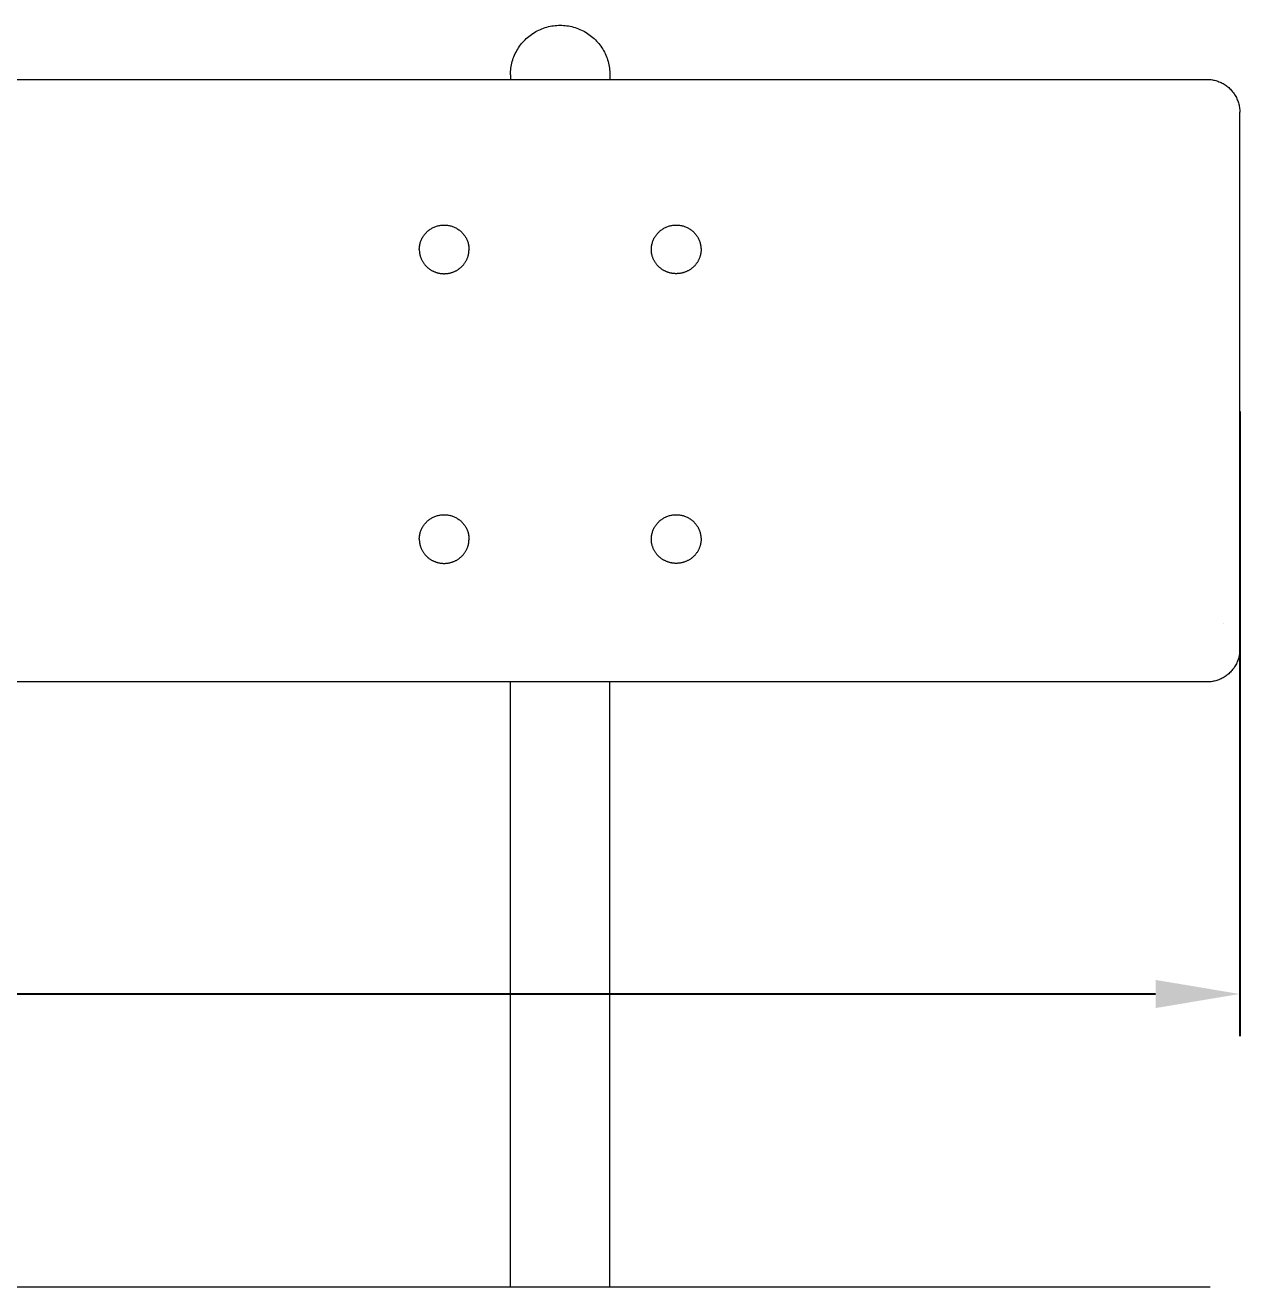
# Model space of a CAD drawing. Header units: inches. Extents: x -10 to 169, y -3 to 129.
# Drawn here: x 54.14 to 68.56, y 114.45 to 129.43 of the extents above; entities that cross this region are included whole.
import ezdxf

# ---------------------------------------------------------------- set-up
doc = ezdxf.new("R2010")
doc.units = ezdxf.units.IN
doc.layers.add('ZANO_R', color=7, linetype='Continuous', lineweight=0)
doc.layers.add('ZANO_W', color=1, linetype='Continuous', lineweight=0)
doc.styles.get("Standard").update_dxf_attribs({"font": 'arial.ttf'})
doc.dimstyles.new('amerykanie', dxfattribs={"dimtxt": 50, "dimasz": 50, "dimexe": 0.5, "dimexo": 0.5, "dimgap": 1, "dimtad": 1, "dimdec": 0, "dimzin": 0, "dimlunit": 5, "dimtxsty": 'Standard', "dimcen": 0.09, "dimclrd": 1, "dimclre": 1, "dimclrt": 1, "dimazin": 0, "dimtfac": 1, "dimtdec": 0, "dimtmove": 0, "dimatfit": 3, "dimfxl": 1, "dimtzin": 0, "dimarcsym": 1})

# ---------------------------------------------------------------- blocks, each defined once
blk = doc.blocks.new('*D354')
at = {"layer": 'ZANO_W', "color": 1, "lineweight": -2}
for p, q in [((-2.302, 124.842), (-2.302, 117.427)), ((68.564, 124.842), (68.564, 117.427)), ((-1.302, 117.927), (67.564, 117.927))]:
    blk.add_line(p, q, dxfattribs=at)
at = {"layer": 'ZANO_W', "color": 1}
for points in [[(-1.302, 118.094), (-1.302, 117.76), (-2.302, 117.927)], [(67.564, 117.76), (67.564, 118.094), (68.564, 117.927)]]:
    blk.add_solid(points, dxfattribs=at)
at = {"layer": 'ZANO_W', "color": 1, "insert": (33.131, 119.267), "char_height": 1.625, "attachment_point": 5}
blk.add_mtext('70 7/8', dxfattribs=at)

msp = doc.modelspace()

# ---------------------------------------------------------------- linework, layer by layer
at = {"layer": 'ZANO_R'}
for p, q in [((60.3733, 129.41756), (60.39311, 129.42133)), ((60.39311, 129.42133), (60.41304, 129.42442)), ((60.41304, 129.42442), (60.43306, 129.42682)), ((60.43306, 129.42682), (60.45315, 129.42854)), ((60.45315, 129.42854), (60.47329, 129.42957)), ((60.47329, 129.42957), (60.49345, 129.42992)), ((60.49345, 129.42992), (60.51362, 129.42957)), ((60.51362, 129.42957), (60.53375, 129.42854)), ((60.53375, 129.42854), (60.55385, 129.42682)), ((60.55385, 129.42682), (60.57387, 129.42442)), ((60.57387, 129.42442), (60.59379, 129.42133)), ((60.59379, 129.42133), (60.6136, 129.41756)), ((60.07587, 129.25695), (60.09037, 129.27096)), ((60.09037, 129.27096), (60.10534, 129.28447)), ((60.10534, 129.28447), (60.12076, 129.29746)), ((60.12076, 129.29746), (60.13662, 129.30992)), ((60.13662, 129.30992), (60.15289, 129.32183)), ((60.15289, 129.32183), (60.16956, 129.33317)), ((60.16956, 129.33317), (60.18661, 129.34394)), ((60.18661, 129.34394), (60.20402, 129.35413)), ((60.20402, 129.35413), (60.22176, 129.36371)), ((60.22176, 129.36371), (60.23982, 129.37268)), ((60.23982, 129.37268), (60.25818, 129.38103)), ((60.25818, 129.38103), (60.27681, 129.38874)), ((60.27681, 129.38874), (60.29569, 129.39582)), ((60.29569, 129.39582), (60.3148, 129.40225)), ((60.3148, 129.40225), (60.33413, 129.40802)), ((60.33413, 129.40802), (60.35363, 129.41313)), ((60.35363, 129.41313), (60.3733, 129.41756)), ((60.6136, 129.41756), (60.63328, 129.41313)), ((60.63328, 129.41313), (60.65278, 129.40802)), ((60.65278, 129.40802), (60.6721, 129.40225)), ((60.6721, 129.40225), (60.69122, 129.39582)), ((60.69122, 129.39582), (60.7101, 129.38874)), ((60.7101, 129.38874), (60.72873, 129.38103)), ((60.72873, 129.38103), (60.74709, 129.37268)), ((60.74709, 129.37268), (60.76515, 129.36371)), ((60.76515, 129.36371), (60.78289, 129.35413)), ((60.78289, 129.35413), (60.80029, 129.34394)), ((60.80029, 129.34394), (60.81734, 129.33317)), ((60.81734, 129.33317), (60.83401, 129.32183)), ((60.83401, 129.32183), (60.85029, 129.30992)), ((60.85029, 129.30992), (60.86614, 129.29746)), ((60.86614, 129.29746), (60.88157, 129.28447)), ((60.88157, 129.28447), (60.89654, 129.27096)), ((60.89654, 129.27096), (60.91104, 129.25695)), ((59.96911, 129.11106), (59.97869, 129.1288)), ((59.97869, 129.1288), (59.98888, 129.14621)), ((59.98888, 129.14621), (59.99965, 129.16325)), ((59.99965, 129.16325), (60.01099, 129.17992)), ((60.01099, 129.17992), (60.0229, 129.1962)), ((60.0229, 129.1962), (60.03536, 129.21205)), ((60.03536, 129.21205), (60.04835, 129.22748)), ((60.04835, 129.22748), (60.06186, 129.24245)), ((60.06186, 129.24245), (60.07587, 129.25695)), ((60.91104, 129.25695), (60.92505, 129.24245)), ((60.92505, 129.24245), (60.93856, 129.22748)), ((60.93856, 129.22748), (60.95155, 129.21205)), ((60.95155, 129.21205), (60.96401, 129.1962)), ((60.96401, 129.1962), (60.97592, 129.17992)), ((60.97592, 129.17992), (60.98726, 129.16325)), ((60.98726, 129.16325), (60.99803, 129.14621)), ((60.99803, 129.14621), (61.00821, 129.1288)), ((61.00821, 129.1288), (61.0178, 129.11106)), ((59.91525, 128.95952), (59.91969, 128.97919)), ((59.91969, 128.97919), (59.9248, 128.99869)), ((59.9248, 128.99869), (59.93057, 129.01802)), ((59.93057, 129.01802), (59.937, 129.03713)), ((59.937, 129.03713), (59.94408, 129.05601)), ((59.94408, 129.05601), (59.95179, 129.07464)), ((59.95179, 129.07464), (59.96014, 129.093)), ((59.96014, 129.093), (59.96911, 129.11106)), ((61.0178, 129.11106), (61.02677, 129.093)), ((61.02677, 129.093), (61.03511, 129.07464)), ((61.03511, 129.07464), (61.04283, 129.05601)), ((61.04283, 129.05601), (61.04991, 129.03713)), ((61.04991, 129.03713), (61.05633, 129.01802)), ((61.05633, 129.01802), (61.06211, 128.99869)), ((61.06211, 128.99869), (61.06721, 128.97919)), ((61.06721, 128.97919), (61.07165, 128.95952)), ((59.9029, 128.83937), (59.90325, 128.85953)), ((59.9029, 128.83937), (59.9029, 128.83929)), ((59.9029, 128.83931), (59.9029, 128.83776)), ((59.9029, 128.83776), (59.9029, 128.83609)), ((59.9029, 128.83609), (59.9029, 128.78715)), ((59.90325, 128.85953), (59.90428, 128.87967)), ((59.90428, 128.87967), (59.906, 128.89976)), ((59.906, 128.89976), (59.9084, 128.91978)), ((59.9084, 128.91978), (59.91149, 128.93971)), ((59.91149, 128.93971), (59.91525, 128.95952)), ((61.07165, 128.95952), (61.07542, 128.93971)), ((61.07542, 128.93971), (61.0785, 128.91978)), ((61.0785, 128.91978), (61.08091, 128.89976)), ((61.08091, 128.89976), (61.08263, 128.87967)), ((61.08263, 128.87967), (61.08366, 128.85953)), ((61.08366, 128.85953), (61.084, 128.83937)), ((61.084, 128.83937), (61.084, 128.83929)), ((61.084, 128.83931), (61.084, 128.83776)), ((61.084, 128.83776), (61.084, 128.83609)), ((61.084, 128.83609), (61.084, 128.78715)), ((-1.90812, 128.78715), (68.17062, 128.78715)), ((68.17062, 128.78715), (68.18426, 128.78701)), ((68.18426, 128.78701), (68.19789, 128.7864)), ((68.19789, 128.7864), (68.21149, 128.78531)), ((68.21149, 128.78531), (68.22504, 128.78375)), ((68.22504, 128.78375), (68.23853, 128.78171)), ((68.23853, 128.78171), (68.25194, 128.77921)), ((68.25194, 128.77921), (68.26525, 128.77623)), ((68.26525, 128.77623), (68.27845, 128.7728)), ((68.27845, 128.7728), (68.29153, 128.76891)), ((68.29153, 128.76891), (68.30446, 128.76456)), ((68.30446, 128.76456), (68.31723, 128.75977)), ((68.31723, 128.75977), (68.32983, 128.75453)), ((68.32983, 128.75453), (68.34223, 128.74886)), ((68.34223, 128.74886), (68.35443, 128.74275)), ((68.35443, 128.74275), (68.36641, 128.73623)), ((68.36641, 128.73623), (68.37816, 128.72929)), ((68.37816, 128.72929), (68.38965, 128.72194)), ((68.38965, 128.72194), (68.40089, 128.7142)), ((68.40089, 128.7142), (68.41184, 128.70607)), ((68.41184, 128.70607), (68.4225, 128.69756)), ((68.4225, 128.69756), (68.43287, 128.68869)), ((68.43287, 128.68869), (68.44291, 128.67946)), ((68.44291, 128.67946), (68.45263, 128.66989)), ((68.45263, 128.66989), (68.46201, 128.65998)), ((68.46201, 128.65998), (68.47103, 128.64975)), ((68.47103, 128.64975), (68.47969, 128.63921)), ((68.47969, 128.63921), (68.48798, 128.62838)), ((68.48798, 128.62838), (68.49589, 128.61726)), ((68.49589, 128.61726), (68.5034, 128.60587)), ((68.5034, 128.60587), (68.51052, 128.59423)), ((68.51052, 128.59423), (68.51722, 128.58235)), ((68.51722, 128.58235), (68.5235, 128.57024)), ((68.5235, 128.57024), (68.52936, 128.55792)), ((68.52936, 128.55792), (68.53478, 128.5454)), ((68.53478, 128.5454), (68.53976, 128.5327)), ((68.53976, 128.5327), (68.5443, 128.51984)), ((68.5443, 128.51984), (68.54838, 128.50682)), ((68.54838, 128.50682), (68.55201, 128.49367)), ((68.55201, 128.49367), (68.55518, 128.4804)), ((68.55518, 128.4804), (68.55788, 128.46703)), ((68.55788, 128.46703), (68.56011, 128.45357)), ((68.56011, 128.45357), (68.56188, 128.44005)), ((68.56188, 128.44005), (68.56317, 128.42646)), ((68.56317, 128.42646), (68.56398, 128.41285)), ((68.56398, 128.41285), (68.56432, 128.39921)), ((68.56432, 122.28438), (68.56432, 128.39921)), ((58.97772, 127.02385), (58.98687, 127.02842)), ((58.98687, 127.02842), (58.99617, 127.03266)), ((58.99617, 127.03266), (59.00561, 127.03658)), ((59.00561, 127.03658), (59.01519, 127.04017)), ((59.01519, 127.04017), (59.02488, 127.04342)), ((59.02488, 127.04342), (59.03468, 127.04633)), ((59.03468, 127.04633), (59.04458, 127.04889)), ((59.04458, 127.04889), (59.05456, 127.05111)), ((59.05456, 127.05111), (59.06461, 127.05298)), ((59.06461, 127.05298), (59.07472, 127.0545)), ((59.07472, 127.0545), (59.08487, 127.05566)), ((59.08487, 127.05566), (59.09506, 127.05647)), ((59.09506, 127.05647), (59.10528, 127.05693)), ((59.10528, 127.05693), (59.1155, 127.05702)), ((59.1155, 127.05702), (59.12572, 127.05693)), ((59.12572, 127.05693), (59.13594, 127.05647)), ((59.13594, 127.05647), (59.14613, 127.05566)), ((59.14613, 127.05566), (59.15628, 127.0545)), ((59.15628, 127.0545), (59.16639, 127.05298)), ((59.16639, 127.05298), (59.17645, 127.05111)), ((59.17645, 127.05111), (59.18642, 127.04889)), ((59.18642, 127.04889), (59.19632, 127.04633)), ((59.19632, 127.04633), (59.20612, 127.04342)), ((59.20612, 127.04342), (59.21581, 127.04017)), ((59.21581, 127.04017), (59.22539, 127.03658)), ((59.22539, 127.03658), (59.23483, 127.03266)), ((59.23483, 127.03266), (59.24413, 127.02842)), ((59.24413, 127.02842), (59.25328, 127.02385)), ((61.73363, 127.02385), (61.74278, 127.02842)), ((61.74278, 127.02842), (61.75208, 127.03266)), ((61.75208, 127.03266), (61.76152, 127.03658)), ((61.76152, 127.03658), (61.77109, 127.04017)), ((61.77109, 127.04017), (61.78079, 127.04342)), ((61.78079, 127.04342), (61.79059, 127.04633)), ((61.79059, 127.04633), (61.80048, 127.04889)), ((61.80048, 127.04889), (61.81046, 127.05111)), ((61.81046, 127.05111), (61.82051, 127.05298)), ((61.82051, 127.05298), (61.83062, 127.0545)), ((61.83062, 127.0545), (61.84078, 127.05566)), ((61.84078, 127.05566), (61.85097, 127.05647)), ((61.85097, 127.05647), (61.86118, 127.05693)), ((61.86118, 127.05693), (61.87141, 127.05702)), ((61.87141, 127.05702), (61.88163, 127.05693)), ((61.88163, 127.05693), (61.89184, 127.05647)), ((61.89184, 127.05647), (61.90203, 127.05566)), ((61.90203, 127.05566), (61.91219, 127.0545)), ((61.91219, 127.0545), (61.9223, 127.05298)), ((61.9223, 127.05298), (61.93235, 127.05111)), ((61.93235, 127.05111), (61.94233, 127.04889)), ((61.94233, 127.04889), (61.95223, 127.04633)), ((61.95223, 127.04633), (61.96203, 127.04342)), ((61.96203, 127.04342), (61.97172, 127.04017)), ((61.97172, 127.04017), (61.98129, 127.03658)), ((61.98129, 127.03658), (61.99074, 127.03266)), ((61.99074, 127.03266), (62.00004, 127.02842)), ((62.00004, 127.02842), (62.00918, 127.02385)), ((58.83871, 126.86654), (58.84245, 126.87606)), ((58.84245, 126.87606), (58.84653, 126.88544)), ((58.84653, 126.88544), (58.85092, 126.89466)), ((58.85092, 126.89466), (58.85564, 126.90374)), ((58.85564, 126.90374), (58.86067, 126.91264)), ((58.86067, 126.91264), (58.866, 126.92136)), ((58.866, 126.92136), (58.87164, 126.92988)), ((58.87164, 126.92988), (58.87757, 126.93821)), ((58.87757, 126.93821), (58.88379, 126.94632)), ((58.88379, 126.94632), (58.89029, 126.95422)), ((58.89029, 126.95422), (58.89706, 126.96188)), ((58.89706, 126.96188), (58.90409, 126.9693)), ((58.90409, 126.9693), (58.91138, 126.97647)), ((58.91138, 126.97647), (58.91892, 126.98338)), ((58.91892, 126.98338), (58.92669, 126.99002)), ((58.92669, 126.99002), (58.93468, 126.99639)), ((58.93468, 126.99639), (58.9429, 127.00248)), ((58.9429, 127.00248), (58.95132, 127.00827)), ((58.95132, 127.00827), (58.95994, 127.01377)), ((58.95994, 127.01377), (58.96874, 127.01896)), ((58.96874, 127.01896), (58.97772, 127.02385)), ((59.25328, 127.02385), (59.26226, 127.01896)), ((59.26226, 127.01896), (59.27106, 127.01377)), ((59.27106, 127.01377), (59.27968, 127.00827)), ((59.27968, 127.00827), (59.2881, 127.00248)), ((59.2881, 127.00248), (59.29632, 126.99639)), ((59.29632, 126.99639), (59.30432, 126.99002)), ((59.30432, 126.99002), (59.31209, 126.98338)), ((59.31209, 126.98338), (59.31962, 126.97647)), ((59.31962, 126.97647), (59.32691, 126.9693)), ((59.32691, 126.9693), (59.33394, 126.96188)), ((59.33394, 126.96188), (59.34071, 126.95422)), ((59.34071, 126.95422), (59.34721, 126.94632)), ((59.34721, 126.94632), (59.35343, 126.93821)), ((59.35343, 126.93821), (59.35936, 126.92988)), ((59.35936, 126.92988), (59.365, 126.92136)), ((59.365, 126.92136), (59.37033, 126.91264)), ((59.37033, 126.91264), (59.37536, 126.90374)), ((59.37536, 126.90374), (59.38008, 126.89466)), ((59.38008, 126.89466), (59.38447, 126.88544)), ((59.38447, 126.88544), (59.38855, 126.87606)), ((59.38855, 126.87606), (59.39229, 126.86654)), ((61.59462, 126.86654), (61.59836, 126.87606)), ((61.59836, 126.87606), (61.60243, 126.88544)), ((61.60243, 126.88544), (61.60683, 126.89466)), ((61.60683, 126.89466), (61.61155, 126.90374)), ((61.61155, 126.90374), (61.61657, 126.91264)), ((61.61657, 126.91264), (61.62191, 126.92136)), ((61.62191, 126.92136), (61.62755, 126.92988)), ((61.62755, 126.92988), (61.63348, 126.93821)), ((61.63348, 126.93821), (61.6397, 126.94632)), ((61.6397, 126.94632), (61.6462, 126.95422)), ((61.6462, 126.95422), (61.65297, 126.96188)), ((61.65297, 126.96188), (61.66, 126.9693)), ((61.66, 126.9693), (61.66729, 126.97647)), ((61.66729, 126.97647), (61.67482, 126.98338)), ((61.67482, 126.98338), (61.68259, 126.99002)), ((61.68259, 126.99002), (61.69059, 126.99639)), ((61.69059, 126.99639), (61.6988, 127.00248)), ((61.6988, 127.00248), (61.70723, 127.00827)), ((61.70723, 127.00827), (61.71584, 127.01377)), ((61.71584, 127.01377), (61.72465, 127.01896)), ((61.72465, 127.01896), (61.73363, 127.02385)), ((62.00918, 127.02385), (62.01816, 127.01896)), ((62.01816, 127.01896), (62.02697, 127.01377)), ((62.02697, 127.01377), (62.03559, 127.00827)), ((62.03559, 127.00827), (62.04401, 127.00248)), ((62.04401, 127.00248), (62.05223, 126.99639)), ((62.05223, 126.99639), (62.06022, 126.99002)), ((62.06022, 126.99002), (62.06799, 126.98338)), ((62.06799, 126.98338), (62.07553, 126.97647)), ((62.07553, 126.97647), (62.08281, 126.9693)), ((62.08281, 126.9693), (62.08985, 126.96188)), ((62.08985, 126.96188), (62.09662, 126.95422)), ((62.09662, 126.95422), (62.10311, 126.94632)), ((62.10311, 126.94632), (62.10933, 126.93821)), ((62.10933, 126.93821), (62.11527, 126.92988)), ((62.11527, 126.92988), (62.1209, 126.92136)), ((62.1209, 126.92136), (62.12624, 126.91264)), ((62.12624, 126.91264), (62.13127, 126.90374)), ((62.13127, 126.90374), (62.13598, 126.89466)), ((62.13598, 126.89466), (62.14038, 126.88544)), ((62.14038, 126.88544), (62.14445, 126.87606)), ((62.14445, 126.87606), (62.14819, 126.86654)), ((58.82023, 126.76652), (58.82049, 126.77674)), ((58.82023, 126.76652), (58.8203, 126.76016)), ((58.8203, 126.76016), (58.82052, 126.75374)), ((58.82049, 126.77674), (58.82111, 126.78694)), ((58.82052, 126.75374), (58.82089, 126.74727)), ((58.82089, 126.74727), (58.82142, 126.74076)), ((58.82111, 126.78694), (58.82208, 126.79712)), ((58.82142, 126.74076), (58.82211, 126.73421)), ((58.82208, 126.79712), (58.82341, 126.80726)), ((58.82211, 126.73421), (58.82296, 126.72762)), ((58.82397, 126.81203), (58.82296, 126.80541)), ((58.82296, 126.72762), (58.82397, 126.72101)), ((58.82341, 126.80726), (58.82509, 126.81734)), ((58.82509, 126.81734), (58.82713, 126.82736)), ((58.82713, 126.82736), (58.82951, 126.8373)), ((58.82951, 126.8373), (58.83224, 126.84715)), ((58.83224, 126.84715), (58.83531, 126.85691)), ((58.83531, 126.85691), (58.83871, 126.86654)), ((59.39229, 126.86654), (59.3957, 126.85691)), ((59.3957, 126.85691), (59.39876, 126.84715)), ((59.39876, 126.84715), (59.40149, 126.8373)), ((59.40149, 126.8373), (59.40387, 126.82736)), ((59.40387, 126.82736), (59.40591, 126.81734)), ((59.40591, 126.81734), (59.40759, 126.80726)), ((59.40804, 126.80541), (59.40703, 126.81203)), ((59.40703, 126.72101), (59.40804, 126.72762)), ((59.40759, 126.80726), (59.40892, 126.79712)), ((59.40804, 126.72762), (59.40889, 126.73421)), ((59.40889, 126.73421), (59.40958, 126.74076)), ((59.40892, 126.79712), (59.40989, 126.78694)), ((59.40958, 126.74076), (59.41011, 126.74727)), ((59.40989, 126.78694), (59.41051, 126.77674)), ((59.41011, 126.74727), (59.41048, 126.75374)), ((59.41048, 126.75374), (59.4107, 126.76016)), ((59.41051, 126.77674), (59.41078, 126.76652)), ((59.4107, 126.76016), (59.41078, 126.76652)), ((61.57613, 126.76652), (61.5764, 126.77674)), ((61.57621, 126.76016), (61.57613, 126.76652)), ((61.57643, 126.75374), (61.57621, 126.76016)), ((61.5764, 126.77674), (61.57701, 126.78694)), ((61.5768, 126.74727), (61.57643, 126.75374)), ((61.57733, 126.74076), (61.5768, 126.74727)), ((61.57701, 126.78694), (61.57799, 126.79712)), ((61.57801, 126.73421), (61.57733, 126.74076)), ((61.57799, 126.79712), (61.57932, 126.80726)), ((61.57886, 126.72762), (61.57801, 126.73421)), ((61.57886, 126.80541), (61.57988, 126.81203)), ((61.57988, 126.72101), (61.57886, 126.72762)), ((61.57932, 126.80726), (61.581, 126.81734)), ((61.581, 126.81734), (61.58303, 126.82736)), ((61.58303, 126.82736), (61.58542, 126.8373)), ((61.58542, 126.8373), (61.58814, 126.84715)), ((61.58814, 126.84715), (61.59121, 126.85691)), ((61.59121, 126.85691), (61.59462, 126.86654)), ((62.14819, 126.86654), (62.1516, 126.85691)), ((62.1516, 126.85691), (62.15467, 126.84715)), ((62.15467, 126.84715), (62.1574, 126.8373)), ((62.1574, 126.8373), (62.15978, 126.82736)), ((62.15978, 126.82736), (62.16181, 126.81734)), ((62.16181, 126.81734), (62.1635, 126.80726)), ((62.16294, 126.81203), (62.16395, 126.80541)), ((62.16395, 126.72762), (62.16294, 126.72101)), ((62.1635, 126.80726), (62.16482, 126.79712)), ((62.1648, 126.73421), (62.16395, 126.72762)), ((62.16549, 126.74076), (62.1648, 126.73421)), ((62.16482, 126.79712), (62.1658, 126.78694)), ((62.16602, 126.74727), (62.16549, 126.74076)), ((62.1658, 126.78694), (62.16642, 126.77674)), ((62.16639, 126.75374), (62.16602, 126.74727)), ((62.16661, 126.76016), (62.16639, 126.75374)), ((62.16642, 126.77674), (62.16668, 126.76652)), ((62.16668, 126.76652), (62.16661, 126.76016)), ((58.82397, 126.72101), (58.82516, 126.71436)), ((58.82516, 126.71436), (58.82651, 126.7077)), ((58.82651, 126.7077), (58.82804, 126.70102)), ((58.82804, 126.70102), (58.82974, 126.69434)), ((58.82974, 126.69434), (58.83162, 126.68765)), ((58.83162, 126.68765), (58.83368, 126.68097)), ((58.83368, 126.68097), (58.83593, 126.6743)), ((58.83593, 126.6743), (58.83835, 126.66764)), ((58.83835, 126.66764), (58.84096, 126.66101)), ((58.84096, 126.66101), (58.84375, 126.65441)), ((58.84375, 126.65441), (58.84672, 126.64785)), ((58.84672, 126.64785), (58.84988, 126.64134)), ((58.84988, 126.64134), (58.85321, 126.63487)), ((58.85321, 126.63487), (58.85673, 126.62847)), ((58.85673, 126.62847), (58.86043, 126.62213)), ((58.86043, 126.62213), (58.86431, 126.61586)), ((58.86431, 126.61586), (58.86836, 126.60967)), ((58.86836, 126.60967), (58.87258, 126.60357)), ((58.87258, 126.60357), (58.87698, 126.59756)), ((58.87698, 126.59756), (58.88154, 126.59166)), ((58.88154, 126.59166), (58.88626, 126.58586)), ((58.88626, 126.58586), (58.89115, 126.58017)), ((58.89115, 126.58017), (58.89619, 126.5746)), ((58.89619, 126.5746), (58.90138, 126.56915)), ((59.32963, 126.56915), (59.33481, 126.5746)), ((59.33481, 126.5746), (59.33985, 126.58017)), ((59.33985, 126.58017), (59.34474, 126.58586)), ((59.34474, 126.58586), (59.34946, 126.59166)), ((59.34946, 126.59166), (59.35402, 126.59756)), ((59.35402, 126.59756), (59.35842, 126.60357)), ((59.35842, 126.60357), (59.36264, 126.60967)), ((59.36264, 126.60967), (59.3667, 126.61586)), ((59.3667, 126.61586), (59.37057, 126.62213)), ((59.37057, 126.62213), (59.37427, 126.62847)), ((59.37427, 126.62847), (59.37779, 126.63487)), ((59.37779, 126.63487), (59.38113, 126.64134)), ((59.38113, 126.64134), (59.38428, 126.64785)), ((59.38428, 126.64785), (59.38725, 126.65441)), ((59.38725, 126.65441), (59.39004, 126.66101)), ((59.39004, 126.66101), (59.39265, 126.66764)), ((59.39265, 126.66764), (59.39507, 126.6743)), ((59.39507, 126.6743), (59.39732, 126.68097)), ((59.39732, 126.68097), (59.39938, 126.68765)), ((59.39938, 126.68765), (59.40126, 126.69434)), ((59.40126, 126.69434), (59.40296, 126.70102)), ((59.40296, 126.70102), (59.40449, 126.7077)), ((59.40449, 126.7077), (59.40585, 126.71436)), ((59.40585, 126.71436), (59.40703, 126.72101)), ((61.58106, 126.71436), (61.57988, 126.72101)), ((61.58242, 126.7077), (61.58106, 126.71436)), ((61.58394, 126.70102), (61.58242, 126.7077)), ((61.58565, 126.69434), (61.58394, 126.70102)), ((61.58753, 126.68765), (61.58565, 126.69434)), ((61.58959, 126.68097), (61.58753, 126.68765)), ((61.59183, 126.6743), (61.58959, 126.68097)), ((61.59426, 126.66764), (61.59183, 126.6743)), ((61.59686, 126.66101), (61.59426, 126.66764)), ((61.59965, 126.65441), (61.59686, 126.66101)), ((61.60263, 126.64785), (61.59965, 126.65441)), ((61.60578, 126.64134), (61.60263, 126.64785)), ((61.60912, 126.63487), (61.60578, 126.64134)), ((61.61264, 126.62847), (61.60912, 126.63487)), ((61.61634, 126.62213), (61.61264, 126.62847)), ((61.62021, 126.61586), (61.61634, 126.62213)), ((61.62426, 126.60967), (61.62021, 126.61586)), ((61.62849, 126.60357), (61.62426, 126.60967)), ((61.63288, 126.59756), (61.62849, 126.60357)), ((61.63744, 126.59166), (61.63288, 126.59756)), ((61.64217, 126.58586), (61.63744, 126.59166)), ((61.64705, 126.58017), (61.64217, 126.58586)), ((61.65209, 126.5746), (61.64705, 126.58017)), ((61.65728, 126.56915), (61.65209, 126.5746)), ((62.09072, 126.5746), (62.08553, 126.56915)), ((62.09576, 126.58017), (62.09072, 126.5746)), ((62.10064, 126.58586), (62.09576, 126.58017)), ((62.10537, 126.59166), (62.10064, 126.58586)), ((62.10993, 126.59756), (62.10537, 126.59166)), ((62.11433, 126.60357), (62.10993, 126.59756)), ((62.11855, 126.60967), (62.11433, 126.60357)), ((62.1226, 126.61586), (62.11855, 126.60967)), ((62.12648, 126.62213), (62.1226, 126.61586)), ((62.13018, 126.62847), (62.12648, 126.62213)), ((62.13369, 126.63487), (62.13018, 126.62847)), ((62.13703, 126.64134), (62.13369, 126.63487)), ((62.14019, 126.64785), (62.13703, 126.64134)), ((62.14316, 126.65441), (62.14019, 126.64785)), ((62.14595, 126.66101), (62.14316, 126.65441)), ((62.14856, 126.66764), (62.14595, 126.66101)), ((62.15098, 126.6743), (62.14856, 126.66764)), ((62.15322, 126.68097), (62.15098, 126.6743)), ((62.15528, 126.68765), (62.15322, 126.68097)), ((62.15717, 126.69434), (62.15528, 126.68765)), ((62.15887, 126.70102), (62.15717, 126.69434)), ((62.1604, 126.7077), (62.15887, 126.70102)), ((62.16175, 126.71436), (62.1604, 126.7077)), ((62.16294, 126.72101), (62.16175, 126.71436)), ((58.90138, 126.56915), (58.90671, 126.56384)), ((58.90671, 126.56384), (58.91218, 126.55866)), ((58.91218, 126.55866), (58.91779, 126.55363)), ((58.91779, 126.55363), (58.92353, 126.54873)), ((58.92353, 126.54873), (58.92939, 126.54399)), ((58.92939, 126.54399), (58.93537, 126.53941)), ((58.93537, 126.53941), (58.94145, 126.53498)), ((58.94145, 126.53498), (58.94764, 126.53071)), ((58.94764, 126.53071), (58.95392, 126.52661)), ((58.95392, 126.52661), (58.9603, 126.52268)), ((58.9603, 126.52268), (58.96675, 126.51892)), ((58.96675, 126.51892), (58.97328, 126.51533)), ((58.97328, 126.51533), (58.97988, 126.51191)), ((58.97988, 126.51191), (58.98654, 126.50867)), ((58.98654, 126.50867), (58.99325, 126.50561)), ((58.99325, 126.50561), (59.00001, 126.50272)), ((59.00001, 126.50272), (59.00681, 126.50001)), ((59.00681, 126.50001), (59.01364, 126.49748)), ((59.01364, 126.49748), (59.0205, 126.49513)), ((59.0205, 126.49513), (59.02737, 126.49295)), ((59.02737, 126.49295), (59.03425, 126.49095)), ((59.03425, 126.49095), (59.04114, 126.48913)), ((59.04114, 126.48913), (59.04803, 126.48747)), ((59.04803, 126.48747), (59.05491, 126.48599)), ((59.05491, 126.48599), (59.06177, 126.48467)), ((59.06177, 126.48467), (59.06862, 126.48353)), ((59.06862, 126.48353), (59.07543, 126.48254)), ((59.07543, 126.48254), (59.08222, 126.48172)), ((59.08222, 126.48172), (59.08897, 126.48105)), ((59.08897, 126.48105), (59.09568, 126.48054)), ((59.09568, 126.48054), (59.10234, 126.48017)), ((59.10234, 126.48017), (59.10895, 126.47996)), ((59.10895, 126.47996), (59.1155, 126.47989)), ((59.1155, 126.47989), (59.12205, 126.47996)), ((59.12205, 126.47996), (59.12866, 126.48017)), ((59.12866, 126.48017), (59.13532, 126.48054)), ((59.13532, 126.48054), (59.14203, 126.48105)), ((59.14203, 126.48105), (59.14878, 126.48172)), ((59.14878, 126.48172), (59.15557, 126.48254)), ((59.15557, 126.48254), (59.16239, 126.48353)), ((59.16239, 126.48353), (59.16923, 126.48467)), ((59.16923, 126.48467), (59.17609, 126.48599)), ((59.17609, 126.48599), (59.18297, 126.48747)), ((59.18297, 126.48747), (59.18986, 126.48913)), ((59.18986, 126.48913), (59.19675, 126.49095)), ((59.19675, 126.49095), (59.20363, 126.49295)), ((59.20363, 126.49295), (59.2105, 126.49513)), ((59.2105, 126.49513), (59.21736, 126.49748)), ((59.21736, 126.49748), (59.22419, 126.50001)), ((59.22419, 126.50001), (59.23099, 126.50272)), ((59.23099, 126.50272), (59.23775, 126.50561)), ((59.23775, 126.50561), (59.24446, 126.50867)), ((59.24446, 126.50867), (59.25112, 126.51191)), ((59.25112, 126.51191), (59.25772, 126.51533)), ((59.25772, 126.51533), (59.26425, 126.51892)), ((59.26425, 126.51892), (59.2707, 126.52268)), ((59.2707, 126.52268), (59.27708, 126.52661)), ((59.27708, 126.52661), (59.28336, 126.53071)), ((59.28336, 126.53071), (59.28955, 126.53498)), ((59.28955, 126.53498), (59.29564, 126.53941)), ((59.29564, 126.53941), (59.30161, 126.54399)), ((59.30161, 126.54399), (59.30747, 126.54873)), ((59.30747, 126.54873), (59.31321, 126.55363)), ((59.31321, 126.55363), (59.31882, 126.55866)), ((59.31882, 126.55866), (59.32429, 126.56384)), ((59.32429, 126.56384), (59.32963, 126.56915)), ((61.66262, 126.56384), (61.65728, 126.56915)), ((61.66809, 126.55866), (61.66262, 126.56384)), ((61.6737, 126.55363), (61.66809, 126.55866)), ((61.67944, 126.54873), (61.6737, 126.55363)), ((61.6853, 126.54399), (61.67944, 126.54873)), ((61.69127, 126.53941), (61.6853, 126.54399)), ((61.69736, 126.53498), (61.69127, 126.53941)), ((61.70355, 126.53071), (61.69736, 126.53498)), ((61.70983, 126.52661), (61.70355, 126.53071)), ((61.7162, 126.52268), (61.70983, 126.52661)), ((61.72266, 126.51892), (61.7162, 126.52268)), ((61.72919, 126.51533), (61.72266, 126.51892)), ((61.73579, 126.51191), (61.72919, 126.51533)), ((61.74245, 126.50867), (61.73579, 126.51191)), ((61.74916, 126.50561), (61.74245, 126.50867)), ((61.75592, 126.50272), (61.74916, 126.50561)), ((61.76272, 126.50001), (61.75592, 126.50272)), ((61.76955, 126.49748), (61.76272, 126.50001)), ((61.7764, 126.49513), (61.76955, 126.49748)), ((61.78328, 126.49295), (61.7764, 126.49513)), ((61.79016, 126.49095), (61.78328, 126.49295)), ((61.79705, 126.48913), (61.79016, 126.49095)), ((61.80394, 126.48747), (61.79705, 126.48913)), ((61.81081, 126.48599), (61.80394, 126.48747)), ((61.81768, 126.48467), (61.81081, 126.48599)), ((61.82452, 126.48353), (61.81768, 126.48467)), ((61.83134, 126.48254), (61.82452, 126.48353)), ((61.83813, 126.48172), (61.83134, 126.48254)), ((61.84488, 126.48105), (61.83813, 126.48172)), ((61.85158, 126.48054), (61.84488, 126.48105)), ((61.85824, 126.48017), (61.85158, 126.48054)), ((61.86485, 126.47996), (61.85824, 126.48017)), ((61.87141, 126.47989), (61.86485, 126.47996)), ((61.87796, 126.47996), (61.87141, 126.47989)), ((61.88457, 126.48017), (61.87796, 126.47996)), ((61.89123, 126.48054), (61.88457, 126.48017)), ((61.89794, 126.48105), (61.89123, 126.48054)), ((61.90469, 126.48172), (61.89794, 126.48105)), ((61.91147, 126.48254), (61.90469, 126.48172)), ((61.91829, 126.48353), (61.91147, 126.48254)), ((61.92514, 126.48467), (61.91829, 126.48353)), ((61.932, 126.48599), (61.92514, 126.48467)), ((61.93888, 126.48747), (61.932, 126.48599)), ((61.94577, 126.48913), (61.93888, 126.48747)), ((61.95265, 126.49095), (61.94577, 126.48913)), ((61.95954, 126.49295), (61.95265, 126.49095)), ((61.96641, 126.49513), (61.95954, 126.49295)), ((61.97327, 126.49748), (61.96641, 126.49513)), ((61.9801, 126.50001), (61.97327, 126.49748)), ((61.98689, 126.50272), (61.9801, 126.50001)), ((61.99365, 126.50561), (61.98689, 126.50272)), ((62.00037, 126.50867), (61.99365, 126.50561)), ((62.00703, 126.51191), (62.00037, 126.50867)), ((62.01362, 126.51533), (62.00703, 126.51191)), ((62.02015, 126.51892), (62.01362, 126.51533)), ((62.02661, 126.52268), (62.02015, 126.51892)), ((62.03298, 126.52661), (62.02661, 126.52268)), ((62.03927, 126.53071), (62.03298, 126.52661)), ((62.04546, 126.53498), (62.03927, 126.53071)), ((62.05154, 126.53941), (62.04546, 126.53498)), ((62.05752, 126.54399), (62.05154, 126.53941)), ((62.06338, 126.54873), (62.05752, 126.54399)), ((62.06911, 126.55363), (62.06338, 126.54873)), ((62.07472, 126.55866), (62.06911, 126.55363)), ((62.0802, 126.56384), (62.07472, 126.55866)), ((62.08553, 126.56915), (62.0802, 126.56384)), ((58.95994, 123.57418), (58.96874, 123.57937)), ((58.96874, 123.57937), (58.97772, 123.58426)), ((58.97772, 123.58426), (58.98687, 123.58882)), ((58.98687, 123.58882), (58.99617, 123.59307)), ((58.99617, 123.59307), (59.00561, 123.59699)), ((59.00561, 123.59699), (59.01519, 123.60057)), ((59.01519, 123.60057), (59.02488, 123.60382)), ((59.02488, 123.60382), (59.03468, 123.60673)), ((59.03468, 123.60673), (59.04458, 123.6093)), ((59.04458, 123.6093), (59.05456, 123.61152)), ((59.05456, 123.61152), (59.06461, 123.61339)), ((59.06461, 123.61339), (59.07472, 123.61491)), ((59.07472, 123.61491), (59.08487, 123.61607)), ((59.08487, 123.61607), (59.09506, 123.61688)), ((59.09506, 123.61688), (59.10528, 123.61733)), ((59.10528, 123.61733), (59.1155, 123.61743)), ((59.1155, 123.61743), (59.12572, 123.61733)), ((59.12572, 123.61733), (59.13594, 123.61688)), ((59.13594, 123.61688), (59.14613, 123.61607)), ((59.14613, 123.61607), (59.15628, 123.61491)), ((59.15628, 123.61491), (59.16639, 123.61339)), ((59.16639, 123.61339), (59.17645, 123.61152)), ((59.17645, 123.61152), (59.18642, 123.6093)), ((59.18642, 123.6093), (59.19632, 123.60673)), ((59.19632, 123.60673), (59.20612, 123.60382)), ((59.20612, 123.60382), (59.21581, 123.60057)), ((59.21581, 123.60057), (59.22539, 123.59699)), ((59.22539, 123.59699), (59.23483, 123.59307)), ((59.23483, 123.59307), (59.24413, 123.58882)), ((59.24413, 123.58882), (59.25328, 123.58426)), ((59.25328, 123.58426), (59.26226, 123.57937)), ((59.26226, 123.57937), (59.27106, 123.57418)), ((61.71584, 123.57418), (61.72465, 123.57937)), ((61.72465, 123.57937), (61.73363, 123.58426)), ((61.73363, 123.58426), (61.74278, 123.58882)), ((61.74278, 123.58882), (61.75208, 123.59307)), ((61.75208, 123.59307), (61.76152, 123.59699)), ((61.76152, 123.59699), (61.77109, 123.60057)), ((61.77109, 123.60057), (61.78079, 123.60382)), ((61.78079, 123.60382), (61.79059, 123.60673)), ((61.79059, 123.60673), (61.80048, 123.6093)), ((61.80048, 123.6093), (61.81046, 123.61152)), ((61.81046, 123.61152), (61.82051, 123.61339)), ((61.82051, 123.61339), (61.83062, 123.61491)), ((61.83062, 123.61491), (61.84078, 123.61607)), ((61.84078, 123.61607), (61.85097, 123.61688)), ((61.85097, 123.61688), (61.86118, 123.61733)), ((61.86118, 123.61733), (61.87141, 123.61743)), ((61.87141, 123.61743), (61.88163, 123.61733)), ((61.88163, 123.61733), (61.89184, 123.61688)), ((61.89184, 123.61688), (61.90203, 123.61607)), ((61.90203, 123.61607), (61.91219, 123.61491)), ((61.91219, 123.61491), (61.9223, 123.61339)), ((61.9223, 123.61339), (61.93235, 123.61152)), ((61.93235, 123.61152), (61.94233, 123.6093)), ((61.94233, 123.6093), (61.95223, 123.60673)), ((61.95223, 123.60673), (61.96203, 123.60382)), ((61.96203, 123.60382), (61.97172, 123.60057)), ((61.97172, 123.60057), (61.98129, 123.59699)), ((61.98129, 123.59699), (61.99074, 123.59307)), ((61.99074, 123.59307), (62.00004, 123.58882)), ((62.00004, 123.58882), (62.00918, 123.58426)), ((62.00918, 123.58426), (62.01816, 123.57937)), ((62.01816, 123.57937), (62.02697, 123.57418)), ((58.83871, 123.42695), (58.84245, 123.43646)), ((58.84245, 123.43646), (58.84653, 123.44584)), ((58.84653, 123.44584), (58.85092, 123.45507)), ((58.85092, 123.45507), (58.85564, 123.46414)), ((58.85564, 123.46414), (58.86067, 123.47304)), ((58.86067, 123.47304), (58.866, 123.48176)), ((58.866, 123.48176), (58.87164, 123.49029)), ((58.87164, 123.49029), (58.87757, 123.49862)), ((58.87757, 123.49862), (58.88379, 123.50673)), ((58.88379, 123.50673), (58.89029, 123.51462)), ((58.89029, 123.51462), (58.89706, 123.52228)), ((58.89706, 123.52228), (58.90409, 123.5297)), ((58.90409, 123.5297), (58.91138, 123.53687)), ((58.91138, 123.53687), (58.91892, 123.54378)), ((58.91892, 123.54378), (58.92669, 123.55043)), ((58.92669, 123.55043), (58.93468, 123.5568)), ((58.93468, 123.5568), (58.9429, 123.56288)), ((58.9429, 123.56288), (58.95132, 123.56868)), ((58.95132, 123.56868), (58.95994, 123.57418)), ((59.27106, 123.57418), (59.27968, 123.56868)), ((59.27968, 123.56868), (59.2881, 123.56288)), ((59.2881, 123.56288), (59.29632, 123.5568)), ((59.29632, 123.5568), (59.30432, 123.55043)), ((59.30432, 123.55043), (59.31209, 123.54378)), ((59.31209, 123.54378), (59.31962, 123.53687)), ((59.31962, 123.53687), (59.32691, 123.5297)), ((59.32691, 123.5297), (59.33394, 123.52228)), ((59.33394, 123.52228), (59.34071, 123.51462)), ((59.34071, 123.51462), (59.34721, 123.50673)), ((59.34721, 123.50673), (59.35343, 123.49862)), ((59.35343, 123.49862), (59.35936, 123.49029)), ((59.35936, 123.49029), (59.365, 123.48176)), ((59.365, 123.48176), (59.37033, 123.47304)), ((59.37033, 123.47304), (59.37536, 123.46414)), ((59.37536, 123.46414), (59.38008, 123.45507)), ((59.38008, 123.45507), (59.38447, 123.44584)), ((59.38447, 123.44584), (59.38855, 123.43646)), ((59.38855, 123.43646), (59.39229, 123.42695)), ((61.59462, 123.42695), (61.59836, 123.43646)), ((61.59836, 123.43646), (61.60243, 123.44584)), ((61.60243, 123.44584), (61.60683, 123.45507)), ((61.60683, 123.45507), (61.61155, 123.46414)), ((61.61155, 123.46414), (61.61657, 123.47304)), ((61.61657, 123.47304), (61.62191, 123.48176)), ((61.62191, 123.48176), (61.62755, 123.49029)), ((61.62755, 123.49029), (61.63348, 123.49862)), ((61.63348, 123.49862), (61.6397, 123.50673)), ((61.6397, 123.50673), (61.6462, 123.51462)), ((61.6462, 123.51462), (61.65297, 123.52228)), ((61.65297, 123.52228), (61.66, 123.5297)), ((61.66, 123.5297), (61.66729, 123.53687)), ((61.66729, 123.53687), (61.67482, 123.54378)), ((61.67482, 123.54378), (61.68259, 123.55043)), ((61.68259, 123.55043), (61.69059, 123.5568)), ((61.69059, 123.5568), (61.6988, 123.56288)), ((61.6988, 123.56288), (61.70723, 123.56868)), ((61.70723, 123.56868), (61.71584, 123.57418)), ((62.02697, 123.57418), (62.03559, 123.56868)), ((62.03559, 123.56868), (62.04401, 123.56288)), ((62.04401, 123.56288), (62.05223, 123.5568)), ((62.05223, 123.5568), (62.06022, 123.55043)), ((62.06022, 123.55043), (62.06799, 123.54378)), ((62.06799, 123.54378), (62.07553, 123.53687)), ((62.07553, 123.53687), (62.08281, 123.5297)), ((62.08281, 123.5297), (62.08985, 123.52228)), ((62.08985, 123.52228), (62.09662, 123.51462)), ((62.09662, 123.51462), (62.10311, 123.50673)), ((62.10311, 123.50673), (62.10933, 123.49862)), ((62.10933, 123.49862), (62.11527, 123.49029)), ((62.11527, 123.49029), (62.1209, 123.48176)), ((62.1209, 123.48176), (62.12624, 123.47304)), ((62.12624, 123.47304), (62.13127, 123.46414)), ((62.13127, 123.46414), (62.13598, 123.45507)), ((62.13598, 123.45507), (62.14038, 123.44584)), ((62.14038, 123.44584), (62.14445, 123.43646)), ((62.14445, 123.43646), (62.14819, 123.42695)), ((58.82023, 123.32692), (58.82049, 123.33714)), ((58.82023, 123.32692), (58.8203, 123.32056)), ((58.8203, 123.32056), (58.82052, 123.31415)), ((58.82049, 123.33714), (58.82111, 123.34735)), ((58.82052, 123.31415), (58.82089, 123.30768)), ((58.82089, 123.30768), (58.82142, 123.30117)), ((58.82111, 123.34735), (58.82208, 123.35753)), ((58.82142, 123.30117), (58.82211, 123.29462)), ((58.82208, 123.35753), (58.82341, 123.36766)), ((58.82211, 123.29462), (58.82296, 123.28803)), ((58.82397, 123.37244), (58.82296, 123.36582)), ((58.82296, 123.28803), (58.82397, 123.28141)), ((58.82341, 123.36766), (58.82509, 123.37775)), ((58.82397, 123.28141), (58.82516, 123.27477)), ((58.82509, 123.37775), (58.82713, 123.38777)), ((58.82713, 123.38777), (58.82951, 123.39771)), ((58.82951, 123.39771), (58.83224, 123.40756)), ((58.83224, 123.40756), (58.83531, 123.41731)), ((58.83531, 123.41731), (58.83871, 123.42695)), ((59.39229, 123.42695), (59.3957, 123.41731)), ((59.3957, 123.41731), (59.39876, 123.40756)), ((59.39876, 123.40756), (59.40149, 123.39771)), ((59.40149, 123.39771), (59.40387, 123.38777)), ((59.40387, 123.38777), (59.40591, 123.37775)), ((59.40585, 123.27477), (59.40703, 123.28141)), ((59.40591, 123.37775), (59.40759, 123.36766)), ((59.40804, 123.36582), (59.40703, 123.37244)), ((59.40703, 123.28141), (59.40804, 123.28803)), ((59.40759, 123.36766), (59.40892, 123.35753)), ((59.40804, 123.28803), (59.40889, 123.29462)), ((59.40889, 123.29462), (59.40958, 123.30117)), ((59.40892, 123.35753), (59.40989, 123.34735)), ((59.40958, 123.30117), (59.41011, 123.30768)), ((59.40989, 123.34735), (59.41051, 123.33714)), ((59.41011, 123.30768), (59.41048, 123.31415)), ((59.41048, 123.31415), (59.4107, 123.32056)), ((59.41051, 123.33714), (59.41078, 123.32692)), ((59.4107, 123.32056), (59.41078, 123.32692)), ((61.57613, 123.32692), (61.5764, 123.33714)), ((61.57621, 123.32056), (61.57613, 123.32692)), ((61.57643, 123.31415), (61.57621, 123.32056)), ((61.5764, 123.33714), (61.57701, 123.34735)), ((61.5768, 123.30768), (61.57643, 123.31415)), ((61.57733, 123.30117), (61.5768, 123.30768)), ((61.57701, 123.34735), (61.57799, 123.35753)), ((61.57801, 123.29462), (61.57733, 123.30117)), ((61.57799, 123.35753), (61.57932, 123.36766)), ((61.57886, 123.28803), (61.57801, 123.29462)), ((61.57886, 123.36582), (61.57988, 123.37244)), ((61.57988, 123.28141), (61.57886, 123.28803)), ((61.57932, 123.36766), (61.581, 123.37775)), ((61.58106, 123.27477), (61.57988, 123.28141)), ((61.581, 123.37775), (61.58303, 123.38777)), ((61.58303, 123.38777), (61.58542, 123.39771)), ((61.58542, 123.39771), (61.58814, 123.40756)), ((61.58814, 123.40756), (61.59121, 123.41731)), ((61.59121, 123.41731), (61.59462, 123.42695)), ((62.14819, 123.42695), (62.1516, 123.41731)), ((62.1516, 123.41731), (62.15467, 123.40756)), ((62.15467, 123.40756), (62.1574, 123.39771)), ((62.1574, 123.39771), (62.15978, 123.38777)), ((62.15978, 123.38777), (62.16181, 123.37775)), ((62.16294, 123.28141), (62.16175, 123.27477)), ((62.16181, 123.37775), (62.1635, 123.36766)), ((62.16294, 123.37244), (62.16395, 123.36582)), ((62.16395, 123.28803), (62.16294, 123.28141)), ((62.1635, 123.36766), (62.16482, 123.35753)), ((62.1648, 123.29462), (62.16395, 123.28803)), ((62.16549, 123.30117), (62.1648, 123.29462)), ((62.16482, 123.35753), (62.1658, 123.34735)), ((62.16602, 123.30768), (62.16549, 123.30117)), ((62.1658, 123.34735), (62.16642, 123.33714)), ((62.16639, 123.31415), (62.16602, 123.30768)), ((62.16661, 123.32056), (62.16639, 123.31415)), ((62.16642, 123.33714), (62.16668, 123.32692)), ((62.16668, 123.32692), (62.16661, 123.32056)), ((58.82516, 123.27477), (58.82651, 123.26811)), ((58.82651, 123.26811), (58.82804, 123.26143)), ((58.82804, 123.26143), (58.82974, 123.25474)), ((58.82974, 123.25474), (58.83162, 123.24806)), ((58.83162, 123.24806), (58.83368, 123.24137)), ((58.83368, 123.24137), (58.83593, 123.2347)), ((58.83593, 123.2347), (58.83835, 123.22805)), ((58.83835, 123.22805), (58.84096, 123.22142)), ((58.84096, 123.22142), (58.84375, 123.21482)), ((58.84375, 123.21482), (58.84672, 123.20826)), ((58.84672, 123.20826), (58.84988, 123.20174)), ((58.84988, 123.20174), (58.85321, 123.19528)), ((58.85321, 123.19528), (58.85673, 123.18887)), ((58.85673, 123.18887), (58.86043, 123.18253)), ((58.86043, 123.18253), (58.86431, 123.17627)), ((58.86431, 123.17627), (58.86836, 123.17008)), ((58.86836, 123.17008), (58.87258, 123.16398)), ((58.87258, 123.16398), (58.87698, 123.15797)), ((58.87698, 123.15797), (58.88154, 123.15206)), ((58.88154, 123.15206), (58.88626, 123.14626)), ((58.88626, 123.14626), (58.89115, 123.14058)), ((58.89115, 123.14058), (58.89619, 123.13501)), ((58.89619, 123.13501), (58.90138, 123.12956)), ((58.90138, 123.12956), (58.90671, 123.12425)), ((59.32429, 123.12425), (59.32963, 123.12956)), ((59.32963, 123.12956), (59.33481, 123.13501)), ((59.33481, 123.13501), (59.33985, 123.14058)), ((59.33985, 123.14058), (59.34474, 123.14626)), ((59.34474, 123.14626), (59.34946, 123.15206)), ((59.34946, 123.15206), (59.35402, 123.15797)), ((59.35402, 123.15797), (59.35842, 123.16398)), ((59.35842, 123.16398), (59.36264, 123.17008)), ((59.36264, 123.17008), (59.3667, 123.17627)), ((59.3667, 123.17627), (59.37057, 123.18253)), ((59.37057, 123.18253), (59.37427, 123.18887)), ((59.37427, 123.18887), (59.37779, 123.19528)), ((59.37779, 123.19528), (59.38113, 123.20174)), ((59.38113, 123.20174), (59.38428, 123.20826)), ((59.38428, 123.20826), (59.38725, 123.21482)), ((59.38725, 123.21482), (59.39004, 123.22142)), ((59.39004, 123.22142), (59.39265, 123.22805)), ((59.39265, 123.22805), (59.39507, 123.2347)), ((59.39507, 123.2347), (59.39732, 123.24137)), ((59.39732, 123.24137), (59.39938, 123.24806)), ((59.39938, 123.24806), (59.40126, 123.25474)), ((59.40126, 123.25474), (59.40296, 123.26143)), ((59.40296, 123.26143), (59.40449, 123.26811)), ((59.40449, 123.26811), (59.40585, 123.27477)), ((61.58242, 123.26811), (61.58106, 123.27477)), ((61.58394, 123.26143), (61.58242, 123.26811)), ((61.58565, 123.25474), (61.58394, 123.26143)), ((61.58753, 123.24806), (61.58565, 123.25474)), ((61.58959, 123.24137), (61.58753, 123.24806)), ((61.59183, 123.2347), (61.58959, 123.24137)), ((61.59426, 123.22805), (61.59183, 123.2347)), ((61.59686, 123.22142), (61.59426, 123.22805)), ((61.59965, 123.21482), (61.59686, 123.22142)), ((61.60263, 123.20826), (61.59965, 123.21482)), ((61.60578, 123.20174), (61.60263, 123.20826)), ((61.60912, 123.19528), (61.60578, 123.20174)), ((61.61264, 123.18887), (61.60912, 123.19528)), ((61.61634, 123.18253), (61.61264, 123.18887)), ((61.62021, 123.17627), (61.61634, 123.18253)), ((61.62426, 123.17008), (61.62021, 123.17627)), ((61.62849, 123.16398), (61.62426, 123.17008)), ((61.63288, 123.15797), (61.62849, 123.16398)), ((61.63744, 123.15206), (61.63288, 123.15797)), ((61.64217, 123.14626), (61.63744, 123.15206)), ((61.64705, 123.14058), (61.64217, 123.14626)), ((61.65209, 123.13501), (61.64705, 123.14058)), ((61.65728, 123.12956), (61.65209, 123.13501)), ((61.66262, 123.12425), (61.65728, 123.12956)), ((62.08553, 123.12956), (62.0802, 123.12425)), ((62.09072, 123.13501), (62.08553, 123.12956)), ((62.09576, 123.14058), (62.09072, 123.13501)), ((62.10064, 123.14626), (62.09576, 123.14058)), ((62.10537, 123.15206), (62.10064, 123.14626)), ((62.10993, 123.15797), (62.10537, 123.15206)), ((62.11433, 123.16398), (62.10993, 123.15797)), ((62.11855, 123.17008), (62.11433, 123.16398)), ((62.1226, 123.17627), (62.11855, 123.17008)), ((62.12648, 123.18253), (62.1226, 123.17627)), ((62.13018, 123.18887), (62.12648, 123.18253)), ((62.13369, 123.19528), (62.13018, 123.18887)), ((62.13703, 123.20174), (62.13369, 123.19528)), ((62.14019, 123.20826), (62.13703, 123.20174)), ((62.14316, 123.21482), (62.14019, 123.20826)), ((62.14595, 123.22142), (62.14316, 123.21482)), ((62.14856, 123.22805), (62.14595, 123.22142)), ((62.15098, 123.2347), (62.14856, 123.22805)), ((62.15322, 123.24137), (62.15098, 123.2347)), ((62.15528, 123.24806), (62.15322, 123.24137)), ((62.15717, 123.25474), (62.15528, 123.24806)), ((62.15887, 123.26143), (62.15717, 123.25474)), ((62.1604, 123.26811), (62.15887, 123.26143)), ((62.16175, 123.27477), (62.1604, 123.26811)), ((58.90671, 123.12425), (58.91218, 123.11907)), ((58.91218, 123.11907), (58.91779, 123.11403)), ((58.91779, 123.11403), (58.92353, 123.10914)), ((58.92353, 123.10914), (58.92939, 123.1044)), ((58.92939, 123.1044), (58.93537, 123.09981)), ((58.93537, 123.09981), (58.94145, 123.09538)), ((58.94145, 123.09538), (58.94764, 123.09112)), ((58.94764, 123.09112), (58.95392, 123.08702)), ((58.95392, 123.08702), (58.9603, 123.08308)), ((58.9603, 123.08308), (58.96675, 123.07932)), ((58.96675, 123.07932), (58.97328, 123.07573)), ((58.97328, 123.07573), (58.97988, 123.07232)), ((58.97988, 123.07232), (58.98654, 123.06908)), ((58.98654, 123.06908), (58.99325, 123.06601)), ((58.99325, 123.06601), (59.00001, 123.06313)), ((59.00001, 123.06313), (59.00681, 123.06042)), ((59.00681, 123.06042), (59.01364, 123.05789)), ((59.01364, 123.05789), (59.0205, 123.05554)), ((59.0205, 123.05554), (59.02737, 123.05336)), ((59.02737, 123.05336), (59.03425, 123.05136)), ((59.03425, 123.05136), (59.04114, 123.04953)), ((59.04114, 123.04953), (59.04803, 123.04788)), ((59.04803, 123.04788), (59.05491, 123.0464)), ((59.05491, 123.0464), (59.06177, 123.04508)), ((59.06177, 123.04508), (59.06862, 123.04393)), ((59.06862, 123.04393), (59.07543, 123.04295)), ((59.07543, 123.04295), (59.08222, 123.04212)), ((59.08222, 123.04212), (59.08897, 123.04146)), ((59.08897, 123.04146), (59.09568, 123.04094)), ((59.09568, 123.04094), (59.10234, 123.04058)), ((59.10234, 123.04058), (59.10895, 123.04037)), ((59.10895, 123.04037), (59.1155, 123.0403)), ((59.1155, 123.0403), (59.12205, 123.04037)), ((59.12205, 123.04037), (59.12866, 123.04058)), ((59.12866, 123.04058), (59.13532, 123.04094)), ((59.13532, 123.04094), (59.14203, 123.04146)), ((59.14203, 123.04146), (59.14878, 123.04212)), ((59.14878, 123.04212), (59.15557, 123.04295)), ((59.15557, 123.04295), (59.16239, 123.04393)), ((59.16239, 123.04393), (59.16923, 123.04508)), ((59.16923, 123.04508), (59.17609, 123.0464)), ((59.17609, 123.0464), (59.18297, 123.04788)), ((59.18297, 123.04788), (59.18986, 123.04953)), ((59.18986, 123.04953), (59.19675, 123.05136)), ((59.19675, 123.05136), (59.20363, 123.05336)), ((59.20363, 123.05336), (59.2105, 123.05554)), ((59.2105, 123.05554), (59.21736, 123.05789)), ((59.21736, 123.05789), (59.22419, 123.06042)), ((59.22419, 123.06042), (59.23099, 123.06313)), ((59.23099, 123.06313), (59.23775, 123.06601)), ((59.23775, 123.06601), (59.24446, 123.06908)), ((59.24446, 123.06908), (59.25112, 123.07232)), ((59.25112, 123.07232), (59.25772, 123.07573)), ((59.25772, 123.07573), (59.26425, 123.07932)), ((59.26425, 123.07932), (59.2707, 123.08308)), ((59.2707, 123.08308), (59.27708, 123.08702)), ((59.27708, 123.08702), (59.28336, 123.09112)), ((59.28336, 123.09112), (59.28955, 123.09538)), ((59.28955, 123.09538), (59.29564, 123.09981)), ((59.29564, 123.09981), (59.30161, 123.1044)), ((59.30161, 123.1044), (59.30747, 123.10914)), ((59.30747, 123.10914), (59.31321, 123.11403)), ((59.31321, 123.11403), (59.31882, 123.11907)), ((59.31882, 123.11907), (59.32429, 123.12425)), ((61.66809, 123.11907), (61.66262, 123.12425)), ((61.6737, 123.11403), (61.66809, 123.11907)), ((61.67944, 123.10914), (61.6737, 123.11403)), ((61.6853, 123.1044), (61.67944, 123.10914)), ((61.69127, 123.09981), (61.6853, 123.1044)), ((61.69736, 123.09538), (61.69127, 123.09981)), ((61.70355, 123.09112), (61.69736, 123.09538)), ((61.70983, 123.08702), (61.70355, 123.09112)), ((61.7162, 123.08308), (61.70983, 123.08702)), ((61.72266, 123.07932), (61.7162, 123.08308)), ((61.72919, 123.07573), (61.72266, 123.07932)), ((61.73579, 123.07232), (61.72919, 123.07573)), ((61.74245, 123.06908), (61.73579, 123.07232)), ((61.74916, 123.06601), (61.74245, 123.06908)), ((61.75592, 123.06313), (61.74916, 123.06601)), ((61.76272, 123.06042), (61.75592, 123.06313)), ((61.76955, 123.05789), (61.76272, 123.06042)), ((61.7764, 123.05554), (61.76955, 123.05789)), ((61.78328, 123.05336), (61.7764, 123.05554)), ((61.79016, 123.05136), (61.78328, 123.05336)), ((61.79705, 123.04953), (61.79016, 123.05136)), ((61.80394, 123.04788), (61.79705, 123.04953)), ((61.81081, 123.0464), (61.80394, 123.04788)), ((61.81768, 123.04508), (61.81081, 123.0464)), ((61.82452, 123.04393), (61.81768, 123.04508)), ((61.83134, 123.04295), (61.82452, 123.04393)), ((61.83813, 123.04212), (61.83134, 123.04295)), ((61.84488, 123.04146), (61.83813, 123.04212)), ((61.85158, 123.04094), (61.84488, 123.04146)), ((61.85824, 123.04058), (61.85158, 123.04094)), ((61.86485, 123.04037), (61.85824, 123.04058)), ((61.87141, 123.0403), (61.86485, 123.04037)), ((61.87796, 123.04037), (61.87141, 123.0403)), ((61.88457, 123.04058), (61.87796, 123.04037)), ((61.89123, 123.04094), (61.88457, 123.04058)), ((61.89794, 123.04146), (61.89123, 123.04094)), ((61.90469, 123.04212), (61.89794, 123.04146)), ((61.91147, 123.04295), (61.90469, 123.04212)), ((61.91829, 123.04393), (61.91147, 123.04295)), ((61.92514, 123.04508), (61.91829, 123.04393)), ((61.932, 123.0464), (61.92514, 123.04508)), ((61.93888, 123.04788), (61.932, 123.0464)), ((61.94577, 123.04953), (61.93888, 123.04788)), ((61.95265, 123.05136), (61.94577, 123.04953)), ((61.95954, 123.05336), (61.95265, 123.05136)), ((61.96641, 123.05554), (61.95954, 123.05336)), ((61.97327, 123.05789), (61.96641, 123.05554)), ((61.9801, 123.06042), (61.97327, 123.05789)), ((61.98689, 123.06313), (61.9801, 123.06042)), ((61.99365, 123.06601), (61.98689, 123.06313)), ((62.00037, 123.06908), (61.99365, 123.06601)), ((62.00703, 123.07232), (62.00037, 123.06908)), ((62.01362, 123.07573), (62.00703, 123.07232)), ((62.02015, 123.07932), (62.01362, 123.07573)), ((62.02661, 123.08308), (62.02015, 123.07932)), ((62.03298, 123.08702), (62.02661, 123.08308)), ((62.03927, 123.09112), (62.03298, 123.08702)), ((62.04546, 123.09538), (62.03927, 123.09112)), ((62.05154, 123.09981), (62.04546, 123.09538)), ((62.05752, 123.1044), (62.05154, 123.09981)), ((62.06338, 123.10914), (62.05752, 123.1044)), ((62.06911, 123.11403), (62.06338, 123.10914)), ((62.07472, 123.11907), (62.06911, 123.11403)), ((62.0802, 123.12425), (62.07472, 123.11907)), ((68.36747, 122.33166), (68.36746, 122.32953)), ((68.56432, 122.01962), (68.56432, 122.28438)), ((68.55518, 121.93843), (68.55201, 121.92516)), ((68.55788, 121.9518), (68.55518, 121.93843)), ((68.56011, 121.96525), (68.55788, 121.9518)), ((68.56188, 121.97878), (68.56011, 121.96525)), ((68.56317, 121.99236), (68.56188, 121.97878)), ((68.56398, 122.00598), (68.56317, 121.99236)), ((68.56432, 122.01962), (68.56398, 122.00598)), ((68.48798, 121.79045), (68.47969, 121.77962)), ((68.49589, 121.80157), (68.48798, 121.79045)), ((68.5034, 121.81295), (68.49589, 121.80157)), ((68.51052, 121.8246), (68.5034, 121.81295)), ((68.51722, 121.83648), (68.51052, 121.8246)), ((68.5235, 121.84859), (68.51722, 121.83648)), ((68.52936, 121.86091), (68.5235, 121.84859)), ((68.53478, 121.87343), (68.52936, 121.86091)), ((68.53976, 121.88612), (68.53478, 121.87343)), ((68.5443, 121.89899), (68.53976, 121.88612)), ((68.54838, 121.91201), (68.5443, 121.89899)), ((68.55201, 121.92516), (68.54838, 121.91201)), ((68.17062, 121.63168), (-1.90812, 121.63168)), ((59.90289, 114.45092), (59.9029, 121.63168)), ((61.08402, 114.45092), (61.08401, 121.63168)), ((68.18426, 121.63182), (68.17062, 121.63168)), ((68.19789, 121.63243), (68.18426, 121.63182)), ((68.21149, 121.63352), (68.19789, 121.63243)), ((68.22504, 121.63508), (68.21149, 121.63352)), ((68.23853, 121.63712), (68.22504, 121.63508)), ((68.25194, 121.63962), (68.23853, 121.63712)), ((68.26525, 121.64259), (68.25194, 121.63962)), ((68.27845, 121.64603), (68.26525, 121.64259)), ((68.29153, 121.64992), (68.27845, 121.64603)), ((68.30446, 121.65426), (68.29153, 121.64992)), ((68.31723, 121.65906), (68.30446, 121.65426)), ((68.32983, 121.6643), (68.31723, 121.65906)), ((68.34223, 121.66997), (68.32983, 121.6643)), ((68.35443, 121.67608), (68.34223, 121.66997)), ((68.36641, 121.6826), (68.35443, 121.67608)), ((68.37816, 121.68954), (68.36641, 121.6826)), ((68.38965, 121.69689), (68.37816, 121.68954)), ((68.40089, 121.70463), (68.38965, 121.69689)), ((68.41184, 121.71276), (68.40089, 121.70463)), ((68.4225, 121.72126), (68.41184, 121.71276)), ((68.43287, 121.73014), (68.4225, 121.72126)), ((68.44291, 121.73937), (68.43287, 121.73014)), ((68.45263, 121.74894), (68.44291, 121.73937)), ((68.46201, 121.75885), (68.45263, 121.74894)), ((68.47103, 121.76908), (68.46201, 121.75885)), ((68.47969, 121.77962), (68.47103, 121.76908)), ((-1.90812, 114.45092), (68.17062, 114.45092)), ((68.17062, 114.45092), (68.21225, 114.45043))]:
    msp.add_line(p, q, dxfattribs=at)

# ---------------------------------------------------------------- dimensions: what is measured, and where the dimension line sits
at = {"layer": 'ZANO_W'}
dim = msp.add_linear_dim(base=(68.56432, 117.9271), p1=(-2.30182, 125.34179), p2=(68.56432, 125.34179), dimstyle='amerykanie', override={"dimtxt": 1.625, "dimasz": 1, "dimgap": 0.5, "dimdec": 4, "dimaunit": 1, "dimadec": 1, "dimtdec": 4, "dimtmove": 1, "dimfrac": 2}, dxfattribs=at)
dim.commit()
dim.dimension.update_dxf_attribs({"geometry": '*D354', "text_midpoint": (33.13125, 119.26731)})

doc.saveas('drawing.dxf')
